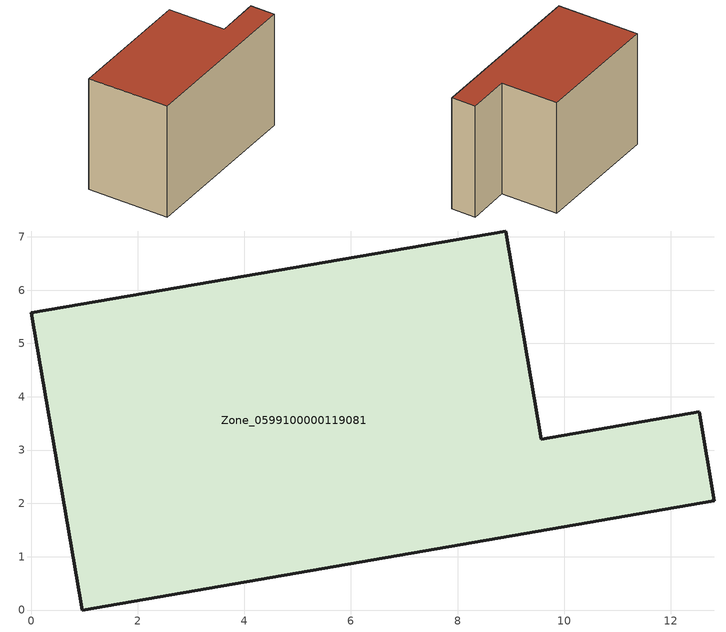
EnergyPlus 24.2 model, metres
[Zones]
Zone_0599100000119081
 floor ground (C_G): 0.96,0 0,5.58 8.9,7.11 9.57,3.2 12.53,3.72 12.82,2.05 z0
 wall outside (C_F): 12.82,2.05 12.53,3.72 9.57,3.2 8.9,7.11 0,5.58 0.96,0 12.82,2.05 z0:8.06
 roof outside (C_R): 0,5.58 0.96,0 12.82,2.05 12.53,3.72 9.57,3.2 8.9,7.11 z8.06
[BUILDING]
Pand.0599100000119081: North Axis=0; Terrain=City; Loads Convergence Tolerance Value=0.04; Temperature Convergence Tolerance Value=0.4; Solar Distribution=FullExterior; Maximum Number of Warmup Days=25; Minimum Number of Warmup Days=1
[Site:Location]
Rotterdam.The.Hague.AP_ZH_NLD Design_Conditions: Latitude=51.96; Longitude=4.45; Time Zone=1; Elevation=-4.5
[SITE:GROUNDTEMPERATURE:BUILDINGSURFACE]
18, 18, 18, 18, 18, 18, 18, 18, 18, 18, 18, 18
[MATERIAL] Thermal Absorptance=0.9; Solar Absorptance=0.7; Visible Absorptance=0.7
Name | Roughness | Thickness | Conductivity | Density | Specific Heat
G.TC.1975-1991 | MediumSmooth | 0.15 | 0.288461 | 540 | 1210
F.TC.1975-1991 | Rough | 0.3 | 0.230769 | 1920 | 840
R.TC.1975-1991 | MediumRough | 0.2 | 0.153846 | 1500 | 1000
[CONSTRUCTION]
C_G: G.TC.1975-1991
C_F: F.TC.1975-1991
C_R: R.TC.1975-1991
[ZONE]
Zone_0599100000119081: Type=1; Multiplier=1; Ceiling Height=Autocalculate; Volume=Autocalculate; Floor Area=autocalculate; Part of Total Floor Area=Yes
[ZONEINFILTRATION:DESIGNFLOWRATE]
Infil_Zone_0599100000119081: Zone or ZoneList or Space or SpaceList=Zone_0599100000119081; Schedule=AlwaysOn; Design Flow Rate Calculation Method=Flow/Area; Flow Rate per Floor Area=0.003; Constant Term Coefficient=1; Temperature Term Coefficient=0; Velocity Term Coefficient=0; Velocity Squared Term Coefficient=0
[HVACTEMPLATE:ZONE:IDEALLOADSAIRSYSTEM]
Zone_0599100000119081: Maximum Heating Supply Air Temperature=50; Minimum Cooling Supply Air Temperature=13; Maximum Heating Supply Air Humidity Ratio=0.0156; Minimum Cooling Supply Air Humidity Ratio=0.0077; Heating Limit=NoLimit; Cooling Limit=NoLimit; Dehumidification Control Type=ConstantSensibleHeatRatio; Cooling Sensible Heat Ratio=0.7; Dehumidification Setpoint=60; Humidification Control Type=None; Humidification Setpoint=30; Outdoor Air Method=None; Outdoor Air Flow Rate per Person=0.00944; Outdoor Air Flow Rate per Zone Floor Area=0; Outdoor Air Flow Rate per Zone=0; Demand Controlled Ventilation Type=None; Outdoor Air Economizer Type=NoEconomizer; Heat Recovery Type=None; Sensible Heat Recovery Effectiveness=0.7; Latent Heat Recovery Effectiveness=0.65
[ZONECONTROL:THERMOSTAT]
ThermostatControl_Zone_0599100000119081: Zone or ZoneList=Zone_0599100000119081; Control Type Schedule=DualSetpointControlType; Control 1=Thermostat_Zone_0599100000119081; Temperature Difference Between Cutout And Setpoint=0
[THERMOSTATSETPOINT:DUALSETPOINT]
Thermostat_Zone_0599100000119081: Heating Setpoint Temperature Schedule=HeatingSetpoint_Zone_0599100000119081; Cooling Setpoint Temperature Schedule=CoolingSetpoint_Zone_0599100000119081
[SCHEDULE:COMPACT]
HeatingSetpoint_Zone_0599100000119081: Through: 12/31, For: AllDays, Until: 24:00, 21
CoolingSetpoint_Zone_0599100000119081: Through: 12/31, For: AllDays, Until: 24:00, 24
DualSetpointControlType: Through: 12/31, For: AllDays, Until: 24:00, 4
AlwaysOn: Through: 12/31, For: AllDays, Until: 24:00, 1
